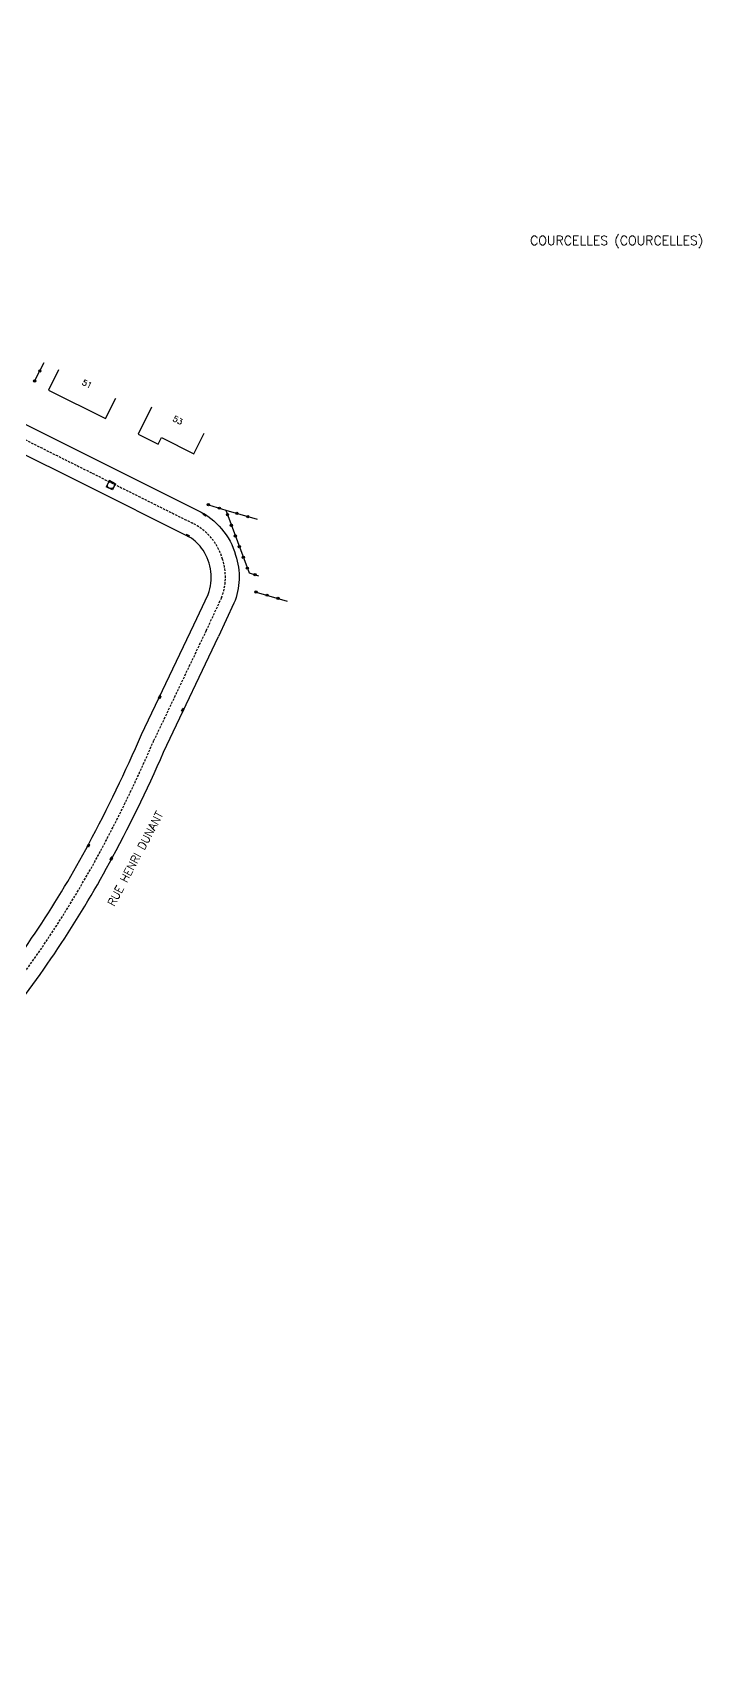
# Model space of a CAD drawing. Header units: millimetres. Extents: x 151000 to 152000, y 127000 to 128000.
# Drawn here: x 151838.6 to 151985.1, y 127178.8 to 127532.5 of the extents above; entities that cross this region are included whole.
import ezdxf
from ezdxf.enums import TextEntityAlignment as Align

# ---------------------------------------------------------------- set-up
doc = ezdxf.new("R2010")
doc.units = ezdxf.units.MM
doc.linetypes.add('DASHED', pattern=[0.75, 0.5, -0.25])
doc.layers.get('0').update_dxf_attribs({"linetype": 'CONTINUOUS'})
for name, color, linetype in [('W0001', 6, 'DASHED'), ('W0008', 7, 'CONTINUOUS'), ('W0100', 7, 'CONTINUOUS'), ('W0322', 7, 'CONTINUOUS'), ('W0400', 7, 'CONTINUOUS'), ('W0420', 7, 'CONTINUOUS'), ('W0980', 7, 'CONTINUOUS'), ('W0989', 7, 'CONTINUOUS'), ('W0991', 7, 'CONTINUOUS')]:
    doc.layers.add(name, color=color, linetype=linetype)
doc.styles.get("Standard").update_dxf_attribs({"font": 'romans.shx', "width": 0.85})

# ---------------------------------------------------------------- blocks, each defined once
blk = doc.blocks.new('t322o')
at = {"color": 0, "linetype": 'Continuous'}
for radius in [0.25, 0.15]:
    blk.add_circle((0, 0), radius, dxfattribs=at)
blk = doc.blocks.new('T400')
for p, q in [((-0.15, 0.3), (0.15, 0.3)), ((-0.15, -0.25), (-0.15, 0.3)), ((-0.15, 0.15), (0.15, 0.15)), ((-0.15, 0), (0.15, 0)), ((0.15, 0.3), (0.15, -0.25)), ((-0.15, -0.15), (0.15, -0.15)), ((-0.15, -0.25), (-0.15, -0.3)), ((-0.15, -0.3), (0.15, -0.3)), ((0.15, -0.3), (0.15, -0.25))]:
    blk.add_line(p, q)
blk = doc.blocks.new('T420')
for p, q in [((0.75, 0.75), (-0.75, 0.75)), ((-0.75, 0.75), (-0.75, -0.75)), ((0.75, 0.75), (0.75, -0.75)), ((0.75, -0.75), (-0.75, -0.75))]:
    blk.add_line(p, q)
blk.add_ellipse((0, 0), major_axis=(-0.53, 0.53), ratio=1, start_param=3.926991, end_param=10.210176)

msp = doc.modelspace()

# ---------------------------------------------------------------- linework, layer by layer
at = {"layer": 'W0001'}
for points in [[(151731.41, 127537.18), (151735.42, 127518.16, 0.091609), (151741.96, 127500.38, 0.14175), (151763.48, 127480.06), (151773.46, 127475.06), (151804.42, 127459.63), (151828.97, 127447.4), (151851.75, 127436.04), (151873.54, 127425.18, -0.218128), (151880.25, 127417.22, -0.176275), (151880, 127408.79), (151876.66, 127401.62)], [(151876.66, 127401.62), (151865.24, 127377.64, -0.021462), (151853.62, 127353.54, -0.046092), (151829.67, 127317.34, -0.023549), (151805.48, 127290.26, -0.039028), (151778.64, 127267.98, -0.052202), (151747.55, 127248.73), (151735.76, 127242.86), (151722, 127235.99), (151692.68, 127221.38), (151678.93, 127214.52)]]:
    msp.add_lwpolyline(points, format="xyb", dxfattribs=at)
at = {"layer": 'W0008'}
for points in [[(151734.35, 127537.8), (151738.37, 127518.72, 0.091917), (151744.54, 127501.9, 0.141693), (151764.83, 127482.74), (151774.8, 127477.74), (151805.76, 127462.31), (151830.31, 127450.09), (151853.09, 127438.72), (151874.86, 127427.87, -0.216341), (151883.12, 127418.09, -0.176625), (151882.75, 127407.6), (151879.36, 127400.34)], [(151873.97, 127402.89), (151877.11, 127409.53, 0.23899), (151875.98, 127419.23, 0.11191), (151873, 127422.08), (151849.74, 127433.69), (151834.4, 127441.35), (151813.02, 127452.03, 0.126391), (151809.53, 127452.71, 0.282016), (151803.44, 127448.47), (151788.44, 127418.31)], [(151788.44, 127418.31), (151769.58, 127380.42), (151762.54, 127366.27), (151752.91, 127346.78), (151734.45, 127309.52), (151716.44, 127273.17), (151709.89, 127259.91, 0.230611), (151709.59, 127247.75), (151712.72, 127241.47, 0.377044), (151720.74, 127238.72), (151734.42, 127245.54), (151746.22, 127251.43, 0.052324), (151776.86, 127270.39, 0.039061), (151803.37, 127292.38, 0.02352), (151827.33, 127319.23, 0.046083), (151850.97, 127354.96, 0.021509), (151862.5, 127378.88), (151873.97, 127402.89)], [(151607.78, 127175.71), (151649.73, 127196.68), (151669.72, 127206.57), (151694.02, 127218.68), (151713.36, 127228.32), (151723.31, 127233.3), (151736.96, 127240.12), (151748.78, 127245.98, 0.051412), (151780.4, 127265.55, 0.04309), (151807.74, 127288.29, 0.022979), (151832.09, 127315.51, 0.04606), (151856.18, 127352.04, 0.020489), (151868.04, 127376.56), (151879.36, 127400.34)]]:
    msp.add_lwpolyline(points, format="xyb", dxfattribs=at)
at = {"layer": 'W0100'}
for points in [[(151844.36, 127458.67), (151842.14, 127454.19), (151854.65, 127447.98), (151856.88, 127452.46)], [(151864.74, 127450.49), (151861.79, 127444.56), (151866.17, 127442.38), (151866.89, 127443.83), (151873.97, 127440.31), (151876.2, 127444.78)]]:
    msp.add_lwpolyline(points, dxfattribs=at)
at = {"layer": 'W0322'}
for points in [[(151839.12, 127456.19), (151841.22, 127460.23)], [(151877.17, 127429.15), (151880.98, 127427.95), (151886.04, 127414.23), (151888.14, 127413.61)], [(151880.98, 127427.95), (151887.83, 127425.97)], [(151887.57, 127410.06), (151894.42, 127408.09)]]:
    msp.add_lwpolyline(points, dxfattribs=at)

# ---------------------------------------------------------------- block references
for p, rotation in [((151840.27, 127458.41), 62.6001537949678), ((151839.12, 127456.19), 62.6001537949678), ((151877.17, 127429.15), 342.520943248655), ((151879.55, 127428.4), 342.520943248655), ((151881.33, 127427), 290.237577282522), ((151883.38, 127427.26), 343.902103207716), ((151885.78, 127426.56), 343.902103207716), ((151882.19, 127424.66), 290.237577282522), ((151883.06, 127422.31), 290.237577282522), ((151883.92, 127419.97), 290.237577282522), ((151884.79, 127417.62), 290.237577282522), ((151885.65, 127415.28), 290.237577282522), ((151887.37, 127413.84), 343.504086831065), ((151887.57, 127410.06), 343.902103207716), ((151889.97, 127409.37), 343.902103207716), ((151892.37, 127408.68), 343.902103207716)]:
    msp.add_blockref('t322o', p, dxfattribs=dict(at, rotation=rotation))
at = {"layer": 'W0400'}
for p, rotation in [((151876.35, 127426.95), 56.25248657917896), ((151872.59, 127422.42), 243.0738525905504), ((151866.49, 127387.06), 154.9180023108319), ((151871.56, 127384.27), 154.9180023108319), ((151850.91, 127354.61), 149.5153925316061), ((151855.91, 127351.75), 149.5153925316061)]:
    msp.add_blockref('T400', p, dxfattribs=dict(at, rotation=rotation))
at = {"layer": 'W0420', "rotation": 333.479035963147}
msp.add_blockref('T420', (151855.82, 127433.41), dxfattribs=at)

# ---------------------------------------------------------------- texts
at = {"layer": 'W0980'}
msp.add_text('COURCELLES (COURCELLES)', height=2, dxfattribs=at).set_placement((151966.48, 127486.79), align=Align.MIDDLE)
at = {"layer": 'W0989'}
msp.add_text('RUE HENRI DUNANT', height=1.75, rotation=61.9688, dxfattribs=at).set_placement((151861.17, 127351.74), align=Align.MIDDLE)
at = {"layer": 'W0991'}
for s, rotation, p in [('51', 333.6121, (151850.62, 127455.57)), ('53', 333.5418, (151870.47, 127447.64))]:
    msp.add_text(s, height=1.25, rotation=rotation, dxfattribs=at).set_placement(p, align=Align.MIDDLE)

doc.saveas('drawing.dxf')
